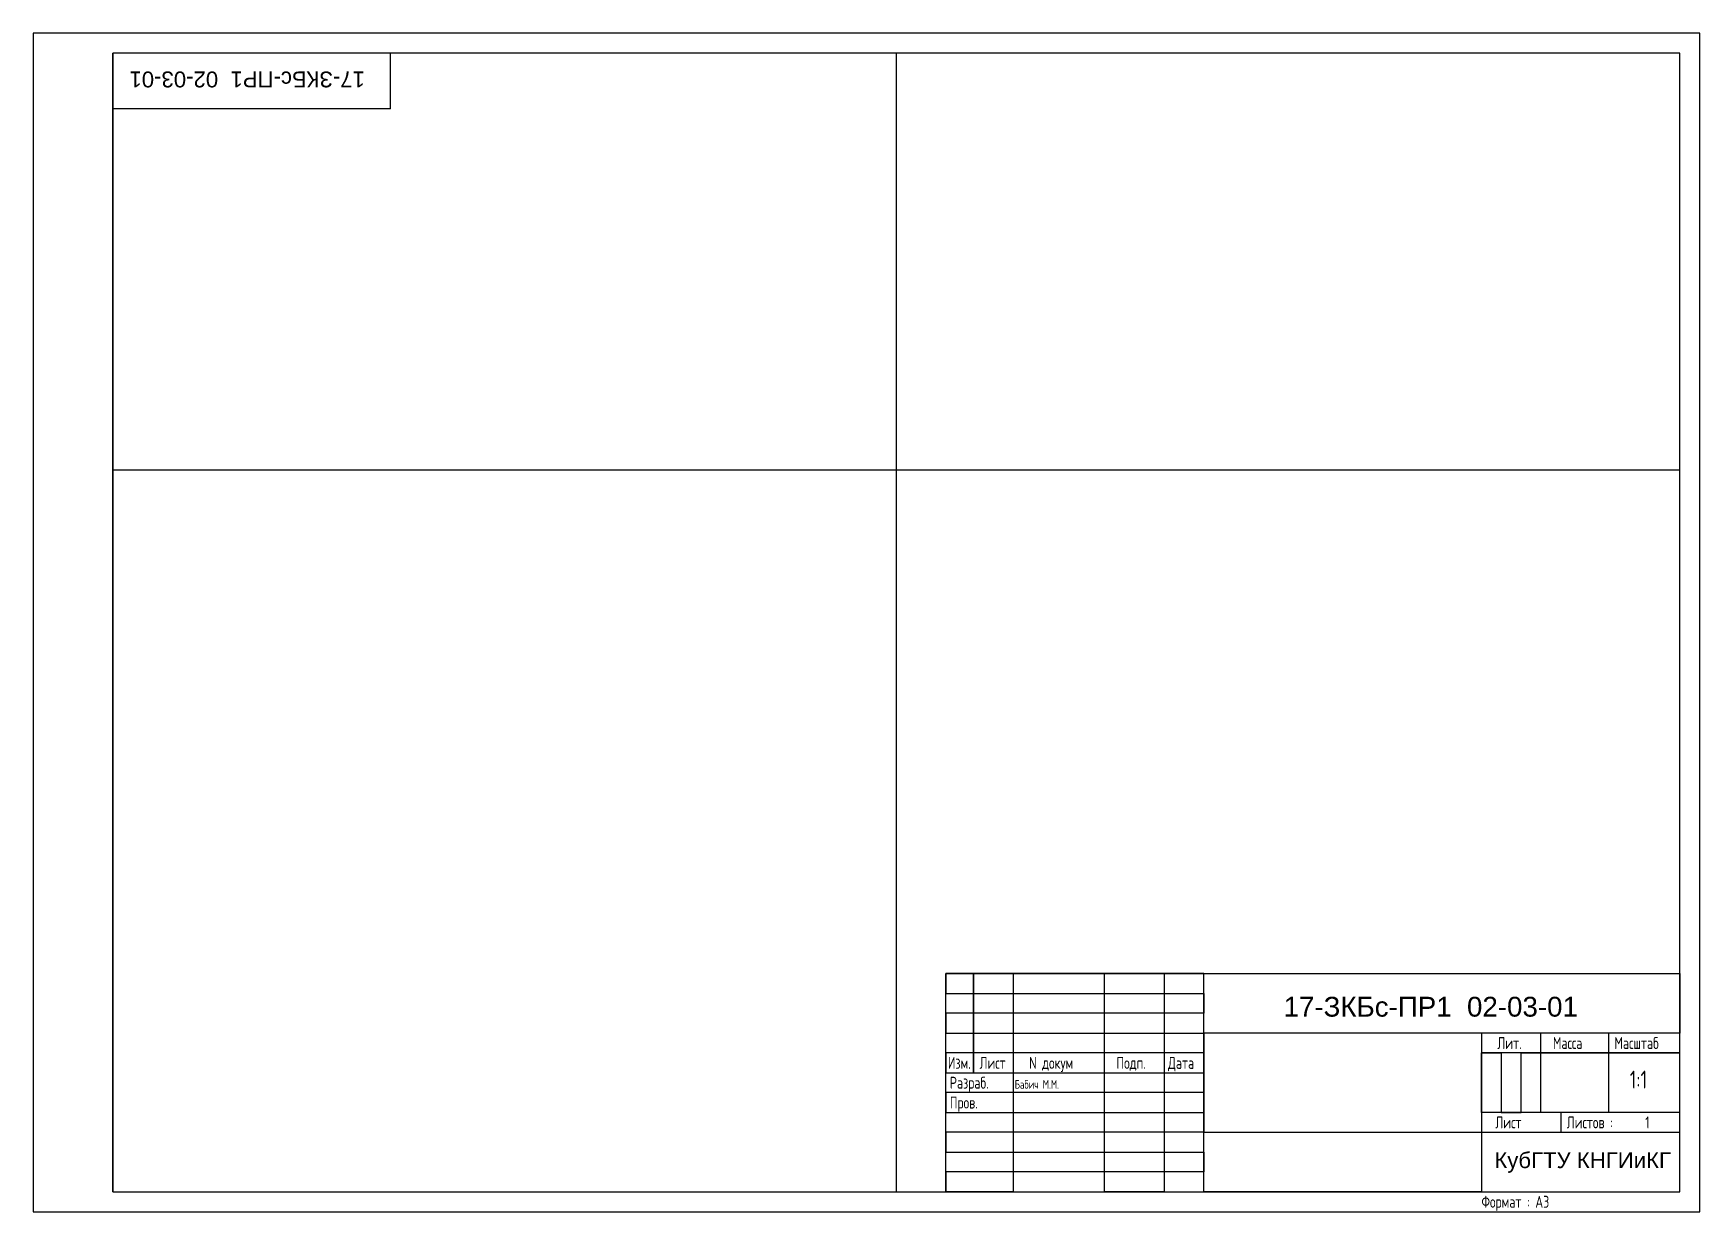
# Model space of a CAD drawing. Header units: millimetres. Extents: x 0 to 420, y 0 to 297.
import ezdxf

# ---------------------------------------------------------------- set-up
doc = ezdxf.new("R2010")
doc.units = ezdxf.units.MM
doc.layers.add('FORM', color=5, linetype='Continuous')
doc.styles.add('ESKDUHP', font='simplex.shx', dxfattribs={"width": 0.7})
doc.styles.get("Standard").update_dxf_attribs({"font": 'arial.ttf'})

msp = doc.modelspace()

# ---------------------------------------------------------------- linework, layer by layer
at = {"color": 0}
for p, q in [((20, 5), (20, 292)), ((295, 60), (230, 60)), ((230, 60), (230, 55)), ((230, 5), (230, 60)), ((230, 60), (237, 60)), ((237, 60), (237, 35)), ((237, 35), (237, 60)), ((237, 60), (415, 60)), ((270, 60), (247, 60)), ((247, 60), (247, 5)), ((270, 5), (270, 60)), ((295, 60), (285, 60)), ((285, 60), (285, 5)), ((295, 5), (295, 60)), ((415, 60), (415, 45)), ((230, 55), (295, 55)), ((295, 55), (295, 50)), ((295, 50), (230, 50)), ((230, 50), (230, 45)), ((230, 45), (295, 45)), ((295, 45), (295, 40)), ((415, 45), (295, 45)), ((295, 45), (295, 20)), ((380, 45), (365, 45)), ((365, 45), (365, 5)), ((380, 25), (380, 45)), ((415, 45), (397, 45)), ((397, 45), (397, 25)), ((415, 40), (415, 45)), ((295, 40), (230, 40)), ((230, 40), (230, 35)), ((365, 25), (365, 40)), ((365, 40), (370, 40)), ((415, 40), (365, 40)), ((370, 40), (370, 25)), ((375, 25), (375, 40)), ((375, 40), (415, 40)), ((415, 5), (415, 40)), ((230, 35), (295, 35)), ((295, 35), (295, 30)), ((295, 30), (230, 30)), ((230, 30), (230, 25)), ((230, 25), (295, 25)), ((295, 25), (295, 20)), ((415, 25), (365, 25)), ((370, 25), (375, 25)), ((397, 25), (380, 25)), ((385, 25), (385, 20)), ((415, 20), (415, 25)), ((295, 20), (230, 20)), ((230, 20), (230, 15)), ((295, 20), (415, 20)), ((230, 15), (295, 15)), ((295, 15), (295, 10)), ((295, 10), (230, 10)), ((230, 10), (230, 5)), ((230, 5), (295, 5)), ((247, 5), (230, 5)), ((285, 5), (270, 5)), ((365, 5), (295, 5)), ((295, 5), (415, 5))]:
    msp.add_line(p, q, dxfattribs=at)
for p, q in [((415, 292), (20, 292)), ((217.5, 292), (217.5, 5)), ((20, 186.98), (415, 186.98)), ((20, 5), (415, 5))]:
    msp.add_line(p, q)
at = {"layer": 'FORM', "color": 0}
msp.add_line((90, 278), (90, 292), dxfattribs=at)
at = {"layer": 'FORM', "color": 0, "ltscale": 0.01}
msp.add_line((90, 278), (20, 278), dxfattribs=at)
at = {"layer": 'FORM', "color": 7, "ltscale": 0.01, "true_color": 0xffffff}
msp.add_lwpolyline([(0, 0), (420, 0), (420, 297), (0, 297)], close=True, dxfattribs=at)
at = {"layer": 'FORM', "color": 0, "ltscale": 0.01}
msp.add_lwpolyline([(20, 5), (415, 5), (415, 292), (20, 292)], close=True, dxfattribs=at)

# ---------------------------------------------------------------- texts
msp.add_text('17-ЗКБс-ПР1  02-03-01', height=4, rotation=180).set_placement((83.57, 287.38))
for s, height, p in [('17-ЗКБс-ПР1  02-03-01', 5, (315.13, 49.16)), ('КубГТУ КНГИиКГ', 4, (368.25, 10.99))]:
    msp.add_text(s, height=height).set_placement(p)
at = {"color": 0, "style": 'ESKDUHP', "width": 0.7}
for s, p in [('Лит.', (369, 41)), ('Масса', (383, 41)), ('Масштаб', (398.5, 41)), ('Изм.', (230.5, 36)), ('Лист', (238.5, 36)), ('N докум', (251, 36)), ('Подп.', (273, 36)), ('Дата', (286, 36)), ('Разраб.', (231, 31)), ('Пров.', (231, 26)), ('Лист', (368.5, 21)), ('Листов :', (386.5, 21)), ('1', (406.29, 21))]:
    msp.add_text(s, height=3, dxfattribs=at).set_placement(p)
at = {"style": 'ESKDUHP', "width": 0.7}
for s, height, p in [('1:1', 4.5, (402.39, 31.04)), ('Бабич М.М.', 2.2, (247.36, 30.99))]:
    msp.add_text(s, height=height, dxfattribs=at).set_placement(p)
at = {"color": 7, "true_color": 0xffffff, "style": 'ESKDUHP', "width": 0.7}
msp.add_text('Формат : А3', height=3, dxfattribs=at).set_placement((365, 1))

doc.saveas('drawing.dxf')
